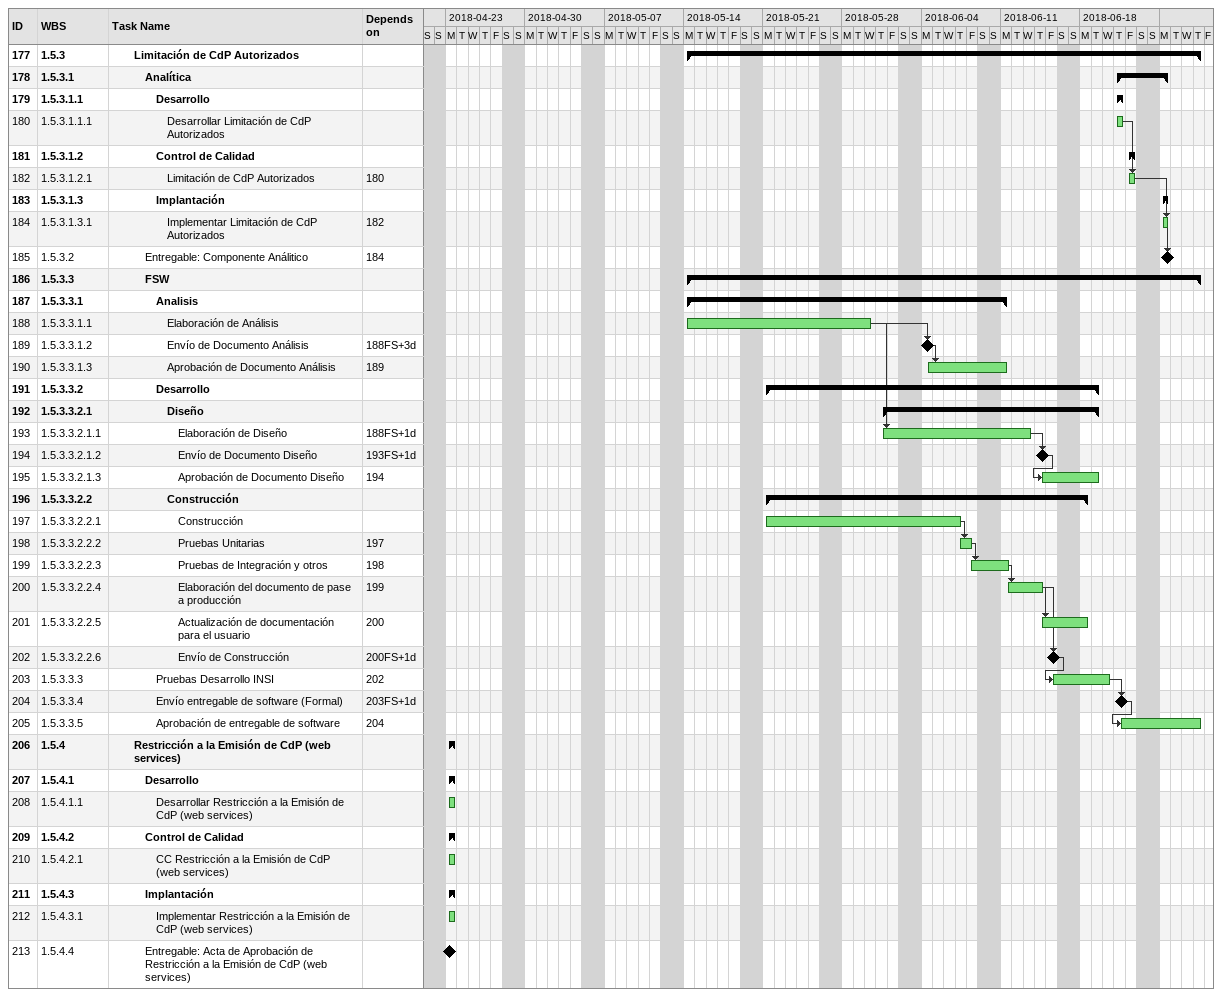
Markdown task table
| ID | WBS | Task | Start | Finish | Predecessors |
|---|---|---|---|---|---|
| 177 | 1.5.3 | **Limitación de CdP Autorizados** | 2018-05-14 | 2018-06-28 |  |
| 178 | 1.5.3.1 | **Analítica** | 2018-06-21 | 2018-06-25 |  |
| 179 | 1.5.3.1.1 | **Desarrollo** | 2018-06-21 | 2018-06-21 |  |
| 180 | 1.5.3.1.1.1 | Desarrollar Limitación de CdP Autorizados | 2018-06-21 | 2018-06-21 |  |
| 181 | 1.5.3.1.2 | **Control de Calidad** | 2018-06-22 | 2018-06-22 |  |
| 182 | 1.5.3.1.2.1 | Limitación de CdP Autorizados | 2018-06-22 | 2018-06-22 | 180 |
| 183 | 1.5.3.1.3 | **Implantación** | 2018-06-25 | 2018-06-25 |  |
| 184 | 1.5.3.1.3.1 | Implementar Limitación de CdP Autorizados | 2018-06-25 | 2018-06-25 | 182 |
| 185 | 1.5.3.2 | Entregable: Componente Análitico (milestone) | 2018-06-25 | 2018-06-25 | 184 |
| 186 | 1.5.3.3 | **FSW** | 2018-05-14 | 2018-06-28 |  |
| 187 | 1.5.3.3.1 | **Analisis** | 2018-05-14 | 2018-06-11 |  |
| 188 | 1.5.3.3.1.1 | Elaboración de Análisis | 2018-05-14 | 2018-05-30 |  |
| 189 | 1.5.3.3.1.2 | Envío de Documento Análisis (milestone) | 2018-06-04 | 2018-06-04 | 188FS+3d |
| 190 | 1.5.3.3.1.3 | Aprobación de Documento Análisis | 2018-06-04 | 2018-06-11 | 189 |
| 191 | 1.5.3.3.2 | **Desarrollo** | 2018-05-21 | 2018-06-19 |  |
| 192 | 1.5.3.3.2.1 | **Diseño** | 2018-05-31 | 2018-06-19 |  |
| 193 | 1.5.3.3.2.1.1 | Elaboración de Diseño | 2018-05-31 | 2018-06-13 | 188FS+1d |
| 194 | 1.5.3.3.2.1.2 | Envío de Documento Diseño (milestone) | 2018-06-14 | 2018-06-14 | 193FS+1d |
| 195 | 1.5.3.3.2.1.3 | Aprobación de Documento Diseño | 2018-06-14 | 2018-06-19 | 194 |
| 196 | 1.5.3.3.2.2 | **Construcción** | 2018-05-21 | 2018-06-18 |  |
| 197 | 1.5.3.3.2.2.1 | Construcción | 2018-05-21 | 2018-06-07 |  |
| 198 | 1.5.3.3.2.2.2 | Pruebas Unitarias | 2018-06-07 | 2018-06-08 | 197 |
| 199 | 1.5.3.3.2.2.3 | Pruebas de Integración y otros | 2018-06-08 | 2018-06-11 | 198 |
| 200 | 1.5.3.3.2.2.4 | Elaboración del documento de pase a producción | 2018-06-11 | 2018-06-14 | 199 |
| 201 | 1.5.3.3.2.2.5 | Actualización de documentación para el usuario | 2018-06-14 | 2018-06-18 | 200 |
| 202 | 1.5.3.3.2.2.6 | Envío de Construcción (milestone) | 2018-06-15 | 2018-06-15 | 200FS+1d |
| 203 | 1.5.3.3.3 | Pruebas Desarrollo INSI | 2018-06-15 | 2018-06-20 | 202 |
| 204 | 1.5.3.3.4 | Envío entregable de software (Formal) (milestone) | 2018-06-21 | 2018-06-21 | 203FS+1d |
| 205 | 1.5.3.3.5 | Aprobación de entregable de software | 2018-06-21 | 2018-06-28 | 204 |
| 206 | 1.5.4 | **Restricción a la Emisión de CdP (web services)** | 2018-04-23 | 2018-04-23 |  |
| 207 | 1.5.4.1 | **Desarrollo** | 2018-04-23 | 2018-04-23 |  |
| 208 | 1.5.4.1.1 | Desarrollar Restricción a la Emisión de CdP (web services) | 2018-04-23 | 2018-04-23 |  |
| 209 | 1.5.4.2 | **Control de Calidad** | 2018-04-23 | 2018-04-23 |  |
| 210 | 1.5.4.2.1 | CC Restricción a la Emisión de CdP (web services) | 2018-04-23 | 2018-04-23 |  |
| 211 | 1.5.4.3 | **Implantación** | 2018-04-23 | 2018-04-23 |  |
| 212 | 1.5.4.3.1 | Implementar Restricción a la Emisión de CdP (web services) | 2018-04-23 | 2018-04-23 |  |
| 213 | 1.5.4.4 | Entregable: Acta de Aprobación de Restricción a la Emisión de CdP (web services) (milestone) | 2018-04-23 | 2018-04-23 |  |
